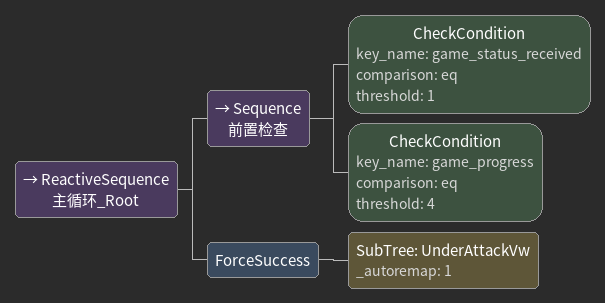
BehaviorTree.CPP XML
<ReactiveSequence name="主循环_Root">
  <Sequence name="前置检查">
    <CheckCondition key_name="game_status_received" comparison="eq" threshold="1"/>
    <CheckCondition key_name="game_progress" comparison="eq" threshold="4"/>
  </Sequence>

  <ForceSuccess>
    <SubTree ID="UnderAttackVw" _autoremap="1"/>
  </ForceSuccess>
</ReactiveSequence>
